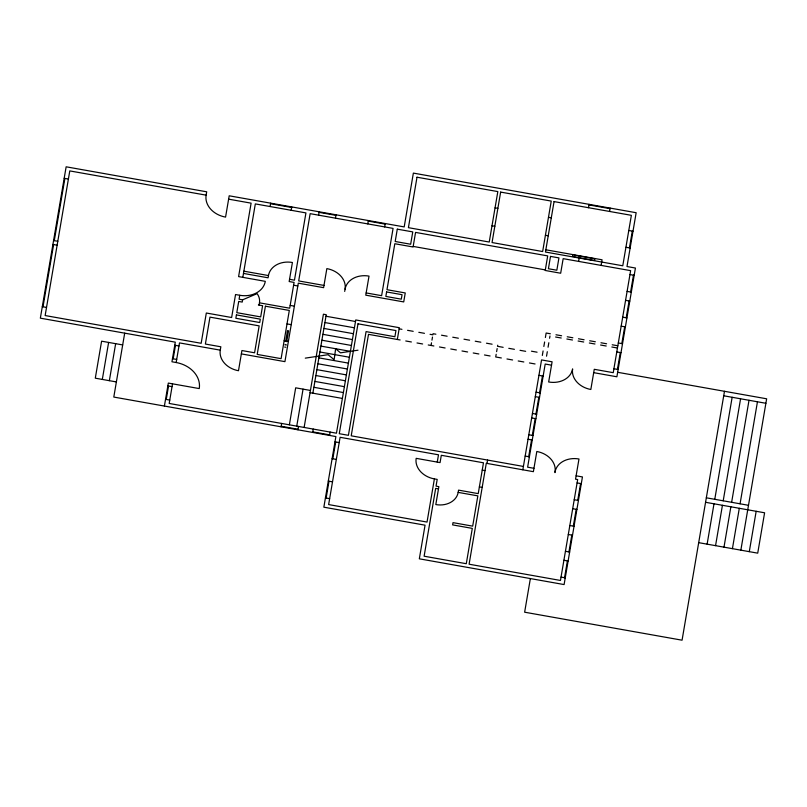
<?xml version="1.0" encoding="UTF-8"?>
<svg xmlns="http://www.w3.org/2000/svg" width="807" height="807" viewBox="0 0 807 807"><rect width="100%" height="100%" fill="white"/><g stroke="black" fill="none" stroke-linecap="round" stroke-linejoin="round"><path stroke-width="1.21" d="M43.013 306.791L53.615 244.571M54.281 240.647L64.883 178.418M102.318 379.431L108.622 342.43M109.349 380.682L115.653 343.681M124.692 333.16L113.797 397.064L335.883 436.557L323.849 507.189L425.057 525.186L419.327 558.817L564.103 584.571L582.442 476.937L576.117 475.807M164.396 406.062L168.32 383.083L199.238 388.581A27.125 21.607 10.8 0 0 176.168 362.525L171.952 361.778L175.29 342.158L40.35 318.16L66.144 166.807L206.703 191.804L206.128 195.163A22.848 18.198 10.8 0 0 225.567 217.103L229.198 195.798L404.196 226.918L413.366 173.101L636.158 212.715L626.989 266.532L635.422 268.035L616.891 376.788L593.7 372.663M166.252 399.455L168.542 386.008M173.172 358.822L175.472 345.366M172.537 383.829L169.188 403.45L336.458 433.198L355.756 319.955L399.334 327.703L397.326 339.475M176.168 362.525L179.507 342.904L220.271 350.157A21.416 17.058 10.8 0 0 238.489 370.726L241.929 350.541L254.578 352.79L259.168 325.877L209.971 317.131L205.381 344.044L220.846 346.788L220.271 350.157M228.623 199.158L251.108 203.162L238.6 276.599L265.301 281.35A22.848 18.198 10.8 0 1 239.76 295.281L239.084 299.205L242.604 299.831L257.11 293.637A17.129 13.648 10.8 0 1 259.471 302.837L259.087 305.076M242.816 277.346L255.325 203.909L305.934 212.907L294.464 280.18L289.552 279.303M242.604 299.831L242.221 302.08L238.711 301.455L236.794 312.662L260.691 316.909L262.598 305.702L258.381 304.955M270.083 206.531L270.658 203.172M259.471 302.837L289.693 308.203L294.081 282.42L289.168 281.542L292.416 262.487A21.416 17.058 10.8 0 0 268.459 275.55L268.085 277.8L243.482 273.422M291.176 210.284L291.741 206.925M284.7 347.06L285.759 347.252M285.053 345.013L285.143 344.448M285.658 341.462L287.504 330.618L288.553 330.809L286.707 341.643M286.102 345.194L286.203 344.639M281.068 426.812L281.643 423.443M318.583 215.156L319.158 211.797M289.37 424.815L295.675 387.824L310.433 390.447M296.754 426.136L303.059 389.135M297.934 429.808L298.509 426.439M335.45 218.162L336.025 214.793M304.128 427.448L323.425 314.205L326.24 314.71L312.864 393.191M312.692 432.431L313.267 429.072M344.69 291.418L345.073 289.178A21.416 17.058 10.8 0 0 326.855 268.61L323.607 287.665L298.297 283.166L284.932 361.647L241.354 353.9M329.559 435.427L330.134 432.068M367.78 223.902L368.355 220.543M326.139 498.03L329.004 481.214M332.827 458.79L335.692 441.974M384.646 226.908L385.221 223.539M431.059 345.477L431.513 342.793M431.967 340.151L432.491 337.064M434.388 478.904L437.202 479.408L436.052 486.137L438.867 486.631L435.81 504.577A19.993 15.918 10.8 0 0 458.164 492.381L458.547 490.131L478.228 493.632L483.474 462.804L441.308 455.299L440.067 462.593L416.17 458.346A21.416 17.058 10.8 0 0 434.388 478.904L427.034 522.068L328.641 504.577L340.1 437.303L438.494 454.805L437.253 462.088M496.174 354.293L495.72 356.976L501.339 357.975M496.628 351.65L497.152 348.563M497.727 345.204L497.536 346.324L503.154 347.323M486.994 463.43L487.569 460.061M522.835 469.795L541.558 359.922L552.099 361.798L548.659 381.983A21.416 17.058 10.8 0 0 572.617 368.91A21.416 17.058 10.8 0 0 590.835 389.478L594.265 369.303L613.249 372.673L630.63 270.648L563.165 258.654L560.673 273.23L545.219 270.476L547.701 255.9L415.565 232.406L413.083 246.982L394.815 243.734L386.977 289.703L405.255 292.951L403.722 301.919L365.773 295.17L369.021 276.105A21.416 17.058 10.8 0 0 345.073 289.178M542.324 355.443L543.091 350.954M543.847 346.475L544.614 341.986M545.381 337.508L546.147 333.019L550.364 333.765M528.686 456.691L531.561 439.876M532.317 435.387L535.182 418.571M535.949 414.082L538.814 397.266M539.58 392.787L542.445 375.971M546.541 356.19L547.307 351.711M548.064 347.222L548.831 342.733M549.597 338.254L549.981 336.015M578.619 261.397L579.577 255.799M588.495 207.712L589.07 204.342M530.37 578.569L524.641 612.2L682.066 640.193L724.484 391.294M554.944 472.62L555.034 472.065A21.416 17.058 10.8 0 0 536.816 451.496L533.377 471.671L486.288 463.299L469.099 564.204L560.462 580.455L577.661 479.55L575.542 479.176L578.982 458.991A21.416 17.058 10.8 0 0 555.034 472.065M609.578 211.454L610.153 208.095M601.114 265.402L602.062 259.793L545.845 249.797M564.547 577.711L567.412 560.895M568.945 551.927L571.81 535.112M573.333 526.144L576.198 509.328M577.731 500.35L580.596 483.534M629.44 247.91L632.305 231.095M617.426 369.374L620.29 352.558M621.824 343.59L624.689 326.774M626.212 317.797L629.087 300.981M630.61 292.013L633.475 275.197M707.124 544.16L714.003 503.79M714.77 499.311L732.151 397.286M715.557 545.653L722.436 505.293M723.203 500.804L740.584 398.779M723.99 547.156L730.87 506.796M731.636 502.307L749.017 400.282M732.423 548.659L739.303 508.289M740.069 503.81L757.45 401.785M740.856 550.152L766.65 398.799L617.658 372.299M749.289 551.655L756.169 511.295M305.288 358.137L328.076 354.707L334.159 359.68L335.631 348.725L340.504 352.83L358.005 350.198M588.969 204.907L610.062 208.66M628.784 230.469L633.001 231.216M495.064 207.843L497.869 208.347M548.478 217.345L551.282 217.84M625.919 247.285L630.136 248.031M492.008 225.778L494.812 226.283M545.421 235.281L548.225 235.785M572.839 254.881L572.546 256.565M574.332 255.153L574.877 255.244M575.31 255.325L575.825 255.416M576.339 255.506L576.864 255.597M577.398 255.698L577.903 255.789M578.437 255.88L579.053 255.99M579.527 256.071L594.85 258.795L594.557 260.479L579.244 257.756M574.039 256.828L574.594 256.929M575.028 257.009L575.542 257.1M576.057 257.191L576.581 257.282M577.106 257.372L577.62 257.463M578.155 257.564L578.77 257.675M270.567 203.727L291.65 207.48M319.058 212.352L335.924 215.358M368.254 221.108L385.121 224.104M206.128 195.163L69.785 170.913L45.142 315.547L201.165 343.288L206.32 313.015L231.629 317.514L235.543 294.535L239.76 295.281M629.964 274.572L634.181 275.318M64.187 178.297L68.403 179.043M413.184 246.417L545.31 269.911M627.1 291.388L631.316 292.144M625.566 300.355L629.783 301.112M622.701 317.171L626.918 317.928M621.178 326.149L625.395 326.896M243.865 271.182L268.459 275.55M323.99 285.426L298.681 280.927L310.15 213.663L393.08 228.401L381.62 295.675L366.156 292.931M53.575 240.516L57.801 241.273M293.607 285.224L297.823 285.971M618.303 342.965L622.53 343.711M52.909 244.44L57.126 245.197M555.983 334.764L561.601 335.773M567.23 336.771L572.849 337.77M578.478 338.769L584.097 339.767M589.715 340.766L595.344 341.764M600.963 342.763L606.582 343.762M612.21 344.771L617.829 345.769M555.599 337.013L561.228 338.012M566.847 339.011L572.466 340.009M578.094 341.008L583.713 342.007M589.332 343.005L594.961 344.004M600.579 345.013L606.208 346.011M611.827 347.01L617.446 348.009M616.78 351.933L620.997 352.679M290.167 305.409L294.384 306.156M435.881 334.199L433.066 333.705L432.875 334.824L430.06 334.32M441.5 335.198L447.118 336.206M452.747 337.205L458.366 338.204M463.985 339.202L469.613 340.201M475.232 341.2L480.861 342.198M486.48 343.197L492.099 344.206M531.46 351.196L537.079 352.195M399.142 328.822L401.947 329.327M407.575 330.325L413.194 331.324M418.823 332.323L424.442 333.321M508.783 348.321L514.402 349.32M520.021 350.319L525.65 351.317M325.978 316.243L355.494 321.489M613.915 368.749L618.132 369.495M324.898 322.558L354.414 327.803M551.524 365.168L545.199 364.038L527.627 467.182L533.952 468.312M723.718 395.783L765.883 403.278M400.141 339.979L368.506 334.35L351.216 435.82L523.41 466.436M405.76 340.978L411.378 341.976M417.007 342.975L422.626 343.974M428.245 344.972L433.873 345.971M439.492 346.97L445.111 347.978M450.74 348.977L456.358 349.976M461.987 350.974L467.606 351.973M473.225 352.972L478.854 353.97M484.472 354.969L490.091 355.978M506.967 358.974L512.586 359.972M518.205 360.971L523.834 361.97M529.453 362.968L535.071 363.967M323.9 328.439L353.416 333.695M287.02 323.9L291.236 324.656M322.891 334.33L352.417 339.576M538.935 375.346L543.151 376.092M321.892 340.211L351.408 345.467M320.893 346.102L350.409 351.348M284.155 340.725L288.371 341.472M319.885 351.983L349.401 357.239M536.07 392.162L540.287 392.908M42.307 306.67L46.524 307.417M318.886 357.874L348.402 363.12M535.303 396.64L539.52 397.397M317.877 363.755L347.393 369.011M316.879 369.646L346.395 374.892M174.766 345.235L178.983 345.991M532.438 413.466L536.655 414.213M315.87 375.527L345.396 380.783M122.684 344.932L101.601 341.179L95.297 378.18L116.379 381.933M531.672 417.945L535.888 418.692M314.871 381.418L344.387 386.664M172.476 358.691L176.693 359.438M313.873 387.299L343.389 392.555M310.049 392.686L342.38 398.436M528.807 434.761L533.024 435.518M528.04 439.25L532.257 439.997M167.836 385.877L172.052 386.634M525.175 456.066L529.392 456.812M165.546 399.334L169.763 400.08M706.337 497.808L748.503 505.303M281.159 426.247L298.035 429.243M312.793 431.876L329.66 434.872M705.57 502.297L764.602 512.788L757.723 553.158L698.691 542.657M577.086 482.909L581.302 483.665M334.986 441.843L339.202 442.599M482.233 470.088L485.047 470.592M574.221 499.725L578.437 500.481M332.121 458.669L336.337 459.415M479.368 486.903L482.183 487.408M572.688 508.703L576.904 509.449M438.483 488.881L435.669 488.376L424.119 556.205L466.285 563.71L472.307 528.393L452.626 524.893L453.009 522.643L472.68 526.144L477.845 495.871L458.164 492.381M328.298 481.083L332.514 481.84M569.823 525.518L574.039 526.265M568.299 534.486L572.516 535.233M325.433 497.909L329.649 498.655M565.425 551.302L569.641 552.049M563.901 560.27L568.118 561.026M561.036 577.086L565.253 577.842M236.411 314.901L235.846 318.271L259.733 322.518L260.308 319.158L236.411 314.901M265.412 306.196L257.201 354.414L281.098 358.661L289.31 310.453L265.412 306.196M357.995 323.819L339.273 433.692L348.412 435.316L366.075 331.606L394.895 336.731L395.944 330.567L357.995 323.819M386.593 291.942L385.837 296.421L401.291 299.175L402.057 294.686L386.593 291.942M397.296 229.158L395.198 241.485L410.652 244.239L412.76 231.902L397.296 229.158M417.007 177.217L408.413 227.665L489.234 242.039L497.828 191.592L417.007 177.217M500.643 192.086L492.048 242.544L542.647 251.542L551.242 201.084L500.643 192.086M554.056 201.589L545.461 252.036L622.772 265.785L631.367 215.328L554.056 201.589M550.505 256.404L548.407 268.731L556.84 270.234L558.938 257.897L550.505 256.404"/></g></svg>
